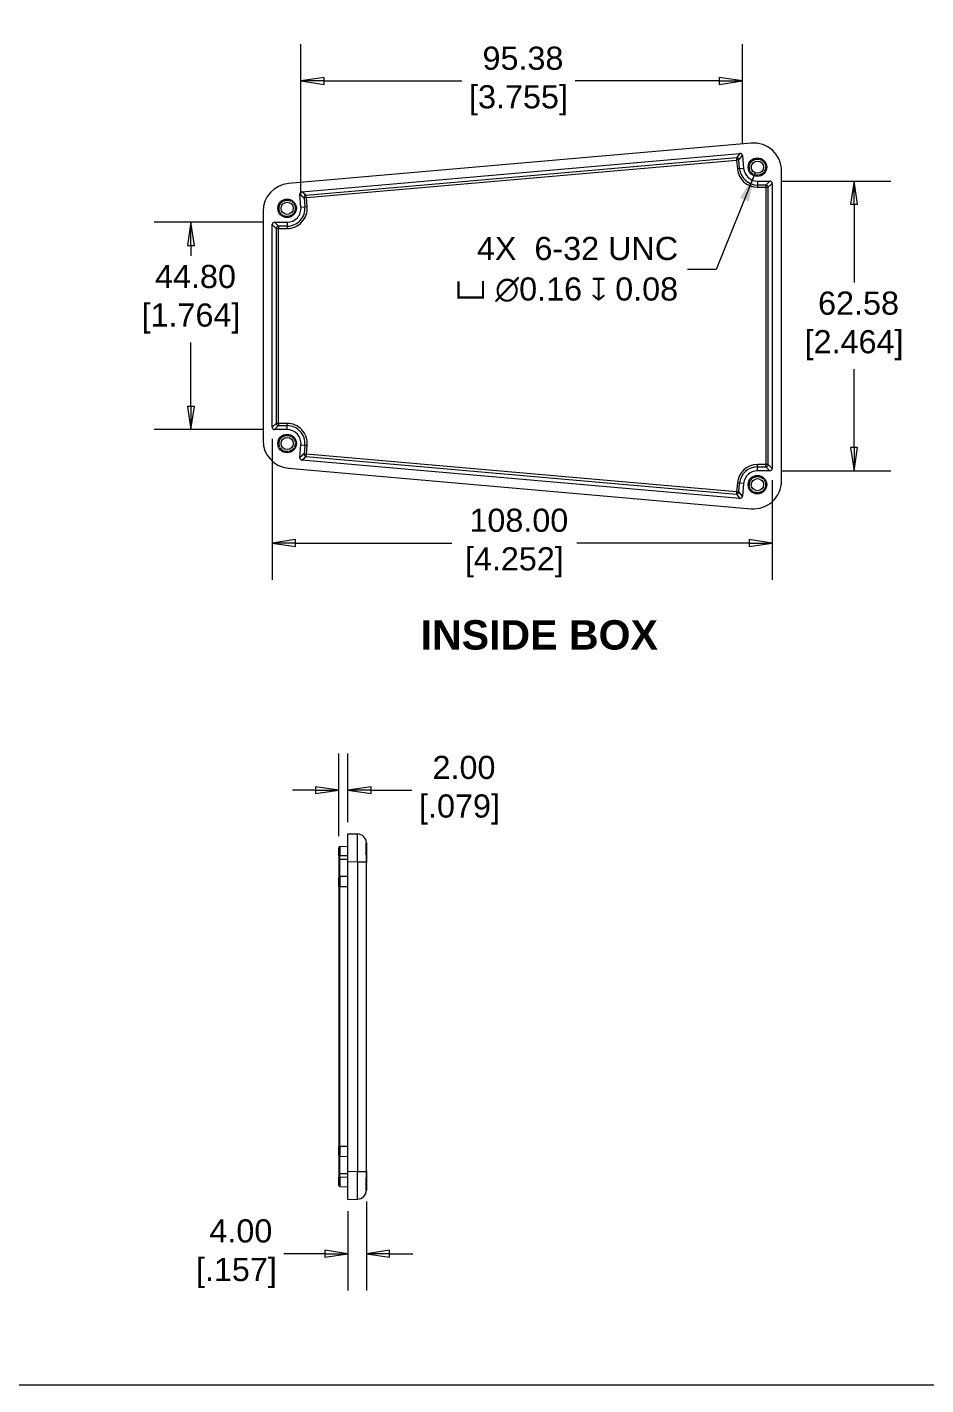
# Model space of a CAD drawing. Header units: millimetres. Extents: x 23 to 674, y 24 to 517.
# Drawn here: x 235.4 to 429.5, y 24.1 to 317.4 of the extents above; entities that cross this region are included whole.
import ezdxf

# ---------------------------------------------------------------- set-up
doc = ezdxf.new("R2010")
doc.units = ezdxf.units.MM
doc.header["$LTSCALE"] = 2.5
doc.linetypes.add('DASHED', pattern=[0.2067, 0.1654, -0.0413])
for name, color, linetype, lineweight in [('Dimension (ANSI)', 7, 'Continuous', 9), ('Hidden Narrow (ANSI)', 7, 'DASHED', 9), ('Sketch Geometry (ANSI)', 7, 'Continuous', 9), ('Symbol (ANSI)', 7, 'Continuous', 9), ('Visible (ANSI)', 7, 'Continuous', 9), ('Visible Narrow (ANSI)', 7, 'Continuous', 9)]:
    doc.layers.add(name, color=color, linetype=linetype, lineweight=lineweight)
doc.styles.add('Label Text (ANSI)', font='arialbd.ttf')
doc.styles.add('Note Text (ANSI)', font='arial.ttf')
doc.styles.add('Text Style20', font='arial.ttf')
doc.dimstyles.new('Default - mm (ANSI)', dxfattribs={"dimscale": 2.5, "dimtxt": 2, "dimasz": 2, "dimexe": 3.175, "dimexo": 1, "dimgap": 0.8, "dimtad": 0, "dimtih": 1, "dimtoh": 1, "dimrnd": 1e-08, "dimzin": 4, "dimdsep": 46, "dimtxsty": 'Note Text (ANSI)', "dimblk": 'Filled-1', "dimcen": 0.09, "dimdle": 10, "dimclrd": 256, "dimclre": 256, "dimclrt": 256, "dimadec": 1, "dimazin": 0, "dimtfac": 1.524, "dimtofl": 0, "dimtmove": 0, "dimatfit": 3, "dimfxl": 0, "dimtolj": 1, "dimtzin": 0, "dimlwd": -1, "dimlwe": -1, "dimarcsym": 0})
doc.dimstyles.new('Default - mm (ANSI)-06$7', dxfattribs={"dimscale": 2.5, "dimtxt": 2, "dimasz": 2.5, "dimexe": 3.175, "dimexo": 1.5875, "dimgap": 0.8, "dimtad": 0, "dimtih": 1, "dimtoh": 1, "dimlfac": 0.03937, "dimrnd": 1e-08, "dimzin": 0, "dimdsep": 46, "dimtxsty": 'Note Text (ANSI)', "dimcen": 0.09, "dimdle": 10, "dimclrd": 256, "dimclre": 256, "dimclrt": 256, "dimadec": 0, "dimazin": 0, "dimtfac": 1.524, "dimtofl": 0, "dimtmove": 0, "dimatfit": 3, "dimfxl": 0, "dimtolj": 1, "dimtzin": 0, "dimlwd": -1, "dimlwe": -1, "dimarcsym": 0})

# ---------------------------------------------------------------- blocks, each defined once
blk = doc.blocks.new('Title Blocks HAMMOND')
at = {"layer": 'Sketch Geometry (ANSI)'}
blk.add_line((9.35, 9.64), (173.94, 9.64), dxfattribs=at)
at = {"layer": 'Symbol (ANSI)', "style": 'Text Style20'}
blk.add_attdef('<TITLE>_001', (224.72, 16.35), '', height=5, dxfattribs=at)
blk = doc.blocks.new('Filled-1')
at = {"color": 0}
for p, q in [((0, 0), (-1, 0.15)), ((-1, 0.15), (-1, -0.15)), ((-1, 0), (0, 0)), ((-1, -0.15), (0, 0))]:
    blk.add_line(p, q, dxfattribs=at)
at = {"color": 0, "flags": 128}
blk.add_lwpolyline([(-1, -0.15), (0, 0), (-1, 0.15), (-1, -0.15)], dxfattribs=at)
at = {"color": 0}
blk.add_solid([(-1, -0.15), (0, 0), (-1, 0.15), (-1, -0.15)], dxfattribs=at)
blk = doc.blocks.new('*D22')
at = {"layer": 'Defpoints', "color": 0, "transparency": 16777216}
for p in [(389.93, 305.75), (389.93, 289.65), (294.55, 278.51)]:
    blk.add_point(p, dxfattribs=at)
at = {"layer": 'Dimension (ANSI)', "transparency": 16777216}
for p, q in [((294.55, 281.01), (294.55, 313.68)), ((389.93, 292.15), (389.93, 313.68)), ((299.55, 305.75), (329.32, 305.75)), ((384.93, 305.75), (353.76, 305.75))]:
    blk.add_line(p, q, dxfattribs=at)
at = {"layer": 'Dimension (ANSI)', "transparency": 16777216, "xscale": 5, "yscale": 5, "zscale": 5, "rotation": 180}
blk.add_blockref('Filled-1', (294.55, 305.75), dxfattribs=at)
at = {"layer": 'Dimension (ANSI)', "transparency": 16777216, "xscale": 5, "yscale": 5, "zscale": 5}
blk.add_blockref('Filled-1', (389.93, 305.75), dxfattribs=at)
at = {"layer": 'Dimension (ANSI)', "transparency": 16777216, "insert": (341.54, 305.75), "char_height": 5, "attachment_point": 5, "style": 'Note Text (ANSI)'}
blk.add_mtext('\\A1; 95.38\\P[3.755]', dxfattribs=at)
blk = doc.blocks.new('*D23')
at = {"layer": 'Defpoints', "color": 0, "transparency": 16777216}
for p in [(288.86, 275.25), (270.79, 230.45), (288.86, 230.45)]:
    blk.add_point(p, dxfattribs=at)
at = {"layer": 'Dimension (ANSI)', "transparency": 16777216}
for p, q in [((286.36, 275.25), (262.85, 275.25)), ((270.79, 270.25), (270.79, 267.99)), ((270.79, 235.45), (270.79, 249.23)), ((286.36, 230.45), (262.85, 230.45))]:
    blk.add_line(p, q, dxfattribs=at)
at = {"layer": 'Dimension (ANSI)', "transparency": 16777216, "xscale": 5, "yscale": 5, "zscale": 5}
for p, rotation in [((270.79, 275.25), 90), ((270.79, 230.45), 270)]:
    blk.add_blockref('Filled-1', p, dxfattribs=dict(at, rotation=rotation))
at = {"layer": 'Dimension (ANSI)', "transparency": 16777216, "insert": (270.79, 258.61), "char_height": 5, "attachment_point": 5, "style": 'Note Text (ANSI)'}
blk.add_mtext('\\A1; 44.80\\P[1.764]', dxfattribs=at)
blk = doc.blocks.new('*D24')
at = {"layer": 'Defpoints', "color": 0, "transparency": 16777216}
for p in [(288.36, 230.95), (396.36, 222.06), (396.36, 205.95)]:
    blk.add_point(p, dxfattribs=at)
at = {"layer": 'Dimension (ANSI)', "transparency": 16777216}
for p, q in [((288.36, 228.45), (288.36, 198.01)), ((396.36, 219.56), (396.36, 198.01)), ((293.36, 205.95), (327.16, 205.95)), ((391.36, 205.95), (354.13, 205.95))]:
    blk.add_line(p, q, dxfattribs=at)
at = {"layer": 'Dimension (ANSI)', "transparency": 16777216, "xscale": 5, "yscale": 5, "zscale": 5, "rotation": 180}
blk.add_blockref('Filled-1', (288.36, 205.95), dxfattribs=at)
at = {"layer": 'Dimension (ANSI)', "transparency": 16777216, "xscale": 5, "yscale": 5, "zscale": 5}
blk.add_blockref('Filled-1', (396.36, 205.95), dxfattribs=at)
at = {"layer": 'Dimension (ANSI)', "transparency": 16777216, "insert": (340.65, 205.95), "char_height": 5, "attachment_point": 5, "style": 'Note Text (ANSI)'}
blk.add_mtext('\\A1; 108.00\\P[4.252]', dxfattribs=at)
blk = doc.blocks.new('*D25')
at = {"layer": 'Defpoints', "color": 0, "transparency": 16777216}
for p in [(395.86, 284.14), (395.86, 221.56), (414.03, 221.56)]:
    blk.add_point(p, dxfattribs=at)
at = {"layer": 'Dimension (ANSI)', "transparency": 16777216}
for p, q in [((398.36, 284.14), (421.96, 284.14)), ((414.03, 279.14), (414.03, 262.23)), ((414.03, 226.56), (414.03, 243.47)), ((398.36, 221.56), (421.96, 221.56))]:
    blk.add_line(p, q, dxfattribs=at)
at = {"layer": 'Dimension (ANSI)', "transparency": 16777216, "xscale": 5, "yscale": 5, "zscale": 5}
for p, rotation in [((414.03, 284.14), 90), ((414.03, 221.56), 270)]:
    blk.add_blockref('Filled-1', p, dxfattribs=dict(at, rotation=rotation))
at = {"layer": 'Dimension (ANSI)', "transparency": 16777216, "insert": (414.03, 252.85), "char_height": 5, "attachment_point": 5, "style": 'Note Text (ANSI)'}
blk.add_mtext('\\A1; 62.58\\P[2.464]', dxfattribs=at)
blk = doc.blocks.new('*D28')
at = {"layer": 'Defpoints', "color": 0, "transparency": 16777216}
for p in [(302.7, 152.57), (304.7, 143.17), (302.7, 140.15)]:
    blk.add_point(p, dxfattribs=at)
at = {"layer": 'Dimension (ANSI)', "transparency": 16777216}
for p, q in [((302.7, 142.65), (302.7, 160.5)), ((304.7, 145.67), (304.7, 160.5)), ((297.7, 152.57), (292.7, 152.57)), ((309.7, 152.57), (318.53, 152.57))]:
    blk.add_line(p, q, dxfattribs=at)
at = {"layer": 'Dimension (ANSI)', "transparency": 16777216, "xscale": 5, "yscale": 5, "zscale": 5}
blk.add_blockref('Filled-1', (302.7, 152.57), dxfattribs=at)
at = {"layer": 'Dimension (ANSI)', "transparency": 16777216, "xscale": 5, "yscale": 5, "zscale": 5, "rotation": 180}
blk.add_blockref('Filled-1', (304.7, 152.57), dxfattribs=at)
at = {"layer": 'Dimension (ANSI)', "transparency": 16777216, "insert": (328.8, 152.57), "char_height": 5, "attachment_point": 5, "style": 'Note Text (ANSI)'}
blk.add_mtext('\\A1; 2.00\\P[.079]', dxfattribs=at)
blk = doc.blocks.new('*D29')
at = {"layer": 'Defpoints', "color": 0, "transparency": 16777216}
for p in [(308.7, 66.23), (304.7, 64.17), (308.7, 52.46)]:
    blk.add_point(p, dxfattribs=at)
at = {"layer": 'Dimension (ANSI)', "transparency": 16777216}
for p, q in [((304.7, 61.67), (304.7, 44.53)), ((308.7, 63.73), (308.7, 44.53)), ((299.7, 52.46), (290.87, 52.46)), ((313.7, 52.46), (318.7, 52.46))]:
    blk.add_line(p, q, dxfattribs=at)
at = {"layer": 'Dimension (ANSI)', "transparency": 16777216, "xscale": 5, "yscale": 5, "zscale": 5}
blk.add_blockref('Filled-1', (304.7, 52.46), dxfattribs=at)
at = {"layer": 'Dimension (ANSI)', "transparency": 16777216, "xscale": 5, "yscale": 5, "zscale": 5, "rotation": 180}
blk.add_blockref('Filled-1', (308.7, 52.46), dxfattribs=at)
at = {"layer": 'Dimension (ANSI)', "transparency": 16777216, "insert": (280.6, 52.46), "char_height": 5, "attachment_point": 5, "style": 'Note Text (ANSI)'}
blk.add_mtext('\\A1; 4.00\\P[.157]', dxfattribs=at)

msp = doc.modelspace()

# ---------------------------------------------------------------- linework, layer by layer
at = {"layer": 'Hidden Narrow (ANSI)'}
for centre in [(393.1607, 287.1393), (291.5607, 278.2493), (291.5607, 227.4493), (393.1607, 218.5593)]:
    msp.add_circle(centre, 1.7526, dxfattribs=at)
at = {"layer": 'Visible (ANSI)'}
for p, q in [((391.84, 292.3275), (291.8359, 283.5783)), ((294.761, 281.8259), (389.3881, 290.1047)), ((389.9296, 289.6503), (390.1722, 286.8778)), ((398.3607, 219.3461), (398.3607, 286.3524)), ((393.1607, 284.1393), (395.8602, 284.1393)), ((396.3601, 283.6394), (396.3601, 222.0591)), ((294.5493, 278.5107), (294.3067, 281.2844)), ((286.3607, 277.6032), (286.3607, 228.0954)), ((288.3614, 230.9491), (288.3614, 274.7494)), ((288.8613, 275.2493), (291.5607, 275.2493)), ((291.5607, 230.4493), (288.8613, 230.4493)), ((294.3067, 224.4142), (294.5493, 227.1878)), ((389.3881, 215.5939), (294.761, 223.8727)), ((291.8359, 222.1203), (391.84, 213.371)), ((395.8602, 221.5593), (393.1607, 221.5593)), ((390.1722, 218.8207), (389.9296, 216.0482)), ((304.6991, 137.1743), (304.6991, 143.1723)), ((304.6991, 143.1723), (306.7562, 143.1135)), ((308.6991, 141.1122), (308.6991, 136.9678)), ((302.6991, 138.3674), (302.6991, 140.1512)), ((302.6991, 138.3674), (302.6991, 137.5868)), ((302.9425, 140.4011), (304.6991, 140.4471)), ((302.6991, 137.5868), (302.6991, 133.6653)), ((304.6991, 70.1681), (304.6991, 137.1743)), ((308.6991, 70.3745), (308.6991, 136.9678)), ((302.6991, 131.7112), (302.6991, 133.6653)), ((304.6991, 133.9612), (302.9425, 133.9152)), ((302.6991, 131.7112), (302.6991, 75.6312)), ((302.6991, 73.6771), (302.6991, 75.6312)), ((302.6991, 73.6771), (302.6991, 69.7556)), ((304.6991, 73.3812), (302.9425, 73.4272)), ((302.6991, 69.7556), (302.6991, 68.975)), ((302.6991, 67.1912), (302.6991, 68.975)), ((304.6991, 64.1701), (304.6991, 70.1681)), ((308.6991, 70.3745), (308.6991, 66.2302)), ((302.9425, 66.9413), (304.6991, 66.8953)), ((304.6991, 64.1701), (306.7562, 64.2289))]:
    msp.add_line(p, q, dxfattribs=at)
for centre, radius in [((393.1607, 287.1393), 2), ((393.1607, 287.1393), 1.3208), ((291.5607, 278.2493), 2), ((291.5607, 278.2493), 1.3208), ((291.5607, 227.4493), 2), ((291.5607, 227.4493), 1.3208), ((393.1607, 218.5593), 2), ((393.1607, 218.5593), 1.3208)]:
    msp.add_circle(centre, radius, dxfattribs=at)
for centre, radius, start, end in [((393.1607, 287.1393), 3, 185, 270), ((291.5607, 278.2493), 3, 270, 5), ((291.5607, 227.4493), 3, 355, 90), ((393.1607, 218.5593), 3, 90, 175), ((306.6991, 141.1143), 2, 0.999315, 88.363109), ((302.9491, 140.1512), 0.25, 91.5, 180), ((302.9491, 133.6653), 0.25, 91.5, 180), ((302.9491, 73.6771), 0.25, 180, 268.5), ((302.9491, 67.1912), 0.25, 180, 268.5), ((306.6991, 66.2281), 2, 271.636891, 359.000685)]:
    msp.add_arc(centre, radius, start, end, dxfattribs=at)
for centre, major_axis, ratio, start_param, end_param in [((392.3587, 286.3479), (4.0566, 4.427), 0.99924967, 5.4545278, 7.11184281), ((389.4314, 289.6064), (0.3216, 0.3833), 0.999315, 5.49812976, 7.06824085), ((292.3628, 277.5994), (-4.4265, 4.0561), 0.99936987, 5.54173433, 7.02463628), ((294.805, 281.3276), (-0.3833, 0.3216), 0.999315, 5.49812976, 7.06824085), ((395.8599, 283.6391), (0.3538, 0.3538), 0.999315, 5.49812976, 7.06824085), ((288.8616, 274.7491), (-0.3538, 0.3538), 0.999315, 5.49812976, 7.06824085), ((288.8616, 230.9494), (-0.3538, -0.3538), 0.999315, 5.49812976, 7.06824085), ((292.3628, 228.0991), (-4.4265, -4.0561), 0.99936987, 5.54173433, 7.02463628), ((294.805, 224.3709), (-0.3833, -0.3216), 0.999315, 5.49812976, 7.06824085), ((395.8599, 222.0594), (0.3538, -0.3538), 0.999315, 5.49812976, 7.06824085), ((392.3587, 219.3506), (4.0566, -4.427), 0.99924967, 5.4545278, 7.11184281), ((389.4314, 216.0922), (0.3216, -0.3833), 0.999315, 5.49812976, 7.06824085)]:
    msp.add_ellipse(centre, major_axis=major_axis, ratio=ratio, start_param=start_param, end_param=end_param, dxfattribs=at)
for points, knots in [([(308.6986, 137.1157), (308.6971, 137.3926), (308.692, 137.6788), (308.6796, 138.2731), (308.6722, 138.579), (308.6566, 139.2888), (308.6496, 139.6758), (308.6451, 140.3583), (308.6477, 140.6455), (308.6611, 141.0653), (308.6716, 141.1958), (308.6906, 141.2753), (308.6991, 141.2348), (308.6991, 141.1122)], [-0.697521402, -0.697521402, -0.697521402, -0.697521402, -0.611856786, -0.611856786, -0.519704078, -0.519704078, -0.389648299, -0.389648299, -0.256122234, -0.256122234, -0.123784971, -0.123784971, 0, 0, 0, 0]), ([(308.6991, 66.2302), (308.6991, 66.146), (308.695, 66.1004), (308.6836, 66.0843), (308.6763, 66.1202), (308.66, 66.3065), (308.6521, 66.4966), (308.645, 67.0212), (308.6462, 67.3556), (308.6575, 68.1199), (308.6673, 68.5432), (308.6868, 69.3982), (308.6964, 69.8218), (308.6986, 70.2267)], [-0.697881428, -0.697881428, -0.697881428, -0.697881428, -0.612955704, -0.612955704, -0.521240248, -0.521240248, -0.391808294, -0.391808294, -0.258484974, -0.258484974, -0.125525644, -0.125525644, 0, 0, 0, 0])]:
    msp.add_open_spline(points, degree=3, knots=knots, dxfattribs=at)
for points in [[(308.6991, 136.9678), (308.6991, 137.0166), (308.6989, 137.0659), (308.6986, 137.1157)], [(308.6986, 70.2267), (308.6989, 70.2764), (308.6991, 70.3258), (308.6991, 70.3745)]]:
    msp.add_open_spline(points, degree=3, dxfattribs=at)
at = {"layer": 'Visible Narrow (ANSI)'}
for p, q in [((388.6094, 289.1766), (295.6891, 281.0472)), ((295.7326, 280.5492), (388.653, 288.6787)), ((389.3881, 290.1047), (388.6094, 289.1766)), ((388.6094, 289.1766), (388.653, 288.6787)), ((389.1509, 288.7223), (388.653, 288.6787)), ((388.653, 288.6787), (388.8209, 286.7596)), ((389.1509, 288.7223), (389.9296, 289.6503)), ((389.3188, 286.8031), (389.1509, 288.7223)), ((389.3188, 286.8031), (388.8209, 286.7596)), ((390.1722, 286.8778), (389.3188, 286.8031)), ((295.6891, 281.0472), (294.761, 281.8259)), ((393.1607, 284.1393), (393.1607, 283.2826)), ((395.0036, 283.2826), (393.1607, 283.2826)), ((393.1607, 283.2826), (393.1607, 282.7828)), ((393.1607, 282.7828), (395.0036, 282.7828)), ((395.8602, 284.1393), (395.0036, 283.2826)), ((395.0036, 282.7828), (395.0036, 283.2826)), ((395.0036, 282.7828), (395.5034, 282.7828)), ((395.0036, 282.7828), (395.0036, 222.9157)), ((395.5034, 282.7828), (396.3601, 283.6394)), ((395.5034, 222.9157), (395.5034, 282.7828)), ((294.3067, 281.2844), (295.2347, 280.5057)), ((294.5493, 278.5107), (295.4027, 278.5854)), ((295.7326, 280.5492), (295.2347, 280.5057)), ((295.2347, 280.5057), (295.4027, 278.5854)), ((295.4027, 278.5854), (295.9006, 278.629)), ((295.7326, 280.5492), (295.6891, 281.0472)), ((295.9006, 278.629), (295.7326, 280.5492)), ((288.3614, 274.7494), (289.2181, 273.8928)), ((289.7179, 274.3926), (288.8613, 275.2493)), ((289.2181, 273.8928), (289.7179, 273.8928)), ((289.2181, 273.8928), (289.2181, 231.8057)), ((289.7179, 274.3926), (289.7179, 273.8928)), ((291.5607, 274.3926), (289.7179, 274.3926)), ((289.7179, 273.8928), (291.5607, 273.8928)), ((289.7179, 231.8057), (289.7179, 273.8928)), ((291.5607, 275.2493), (291.5607, 274.3926)), ((291.5607, 274.3926), (291.5607, 273.8928)), ((289.2181, 231.8057), (288.3614, 230.9491)), ((289.7179, 231.8057), (289.2181, 231.8057)), ((289.7179, 231.8057), (289.7179, 231.3059)), ((291.5607, 231.8057), (289.7179, 231.8057)), ((291.5607, 231.3059), (291.5607, 231.8057)), ((288.8613, 230.4493), (289.7179, 231.3059)), ((289.7179, 231.3059), (291.5607, 231.3059)), ((291.5607, 230.4493), (291.5607, 231.3059)), ((294.5493, 227.1878), (295.4027, 227.1131)), ((295.4027, 227.1131), (295.2347, 225.1929)), ((295.4027, 227.1131), (295.9006, 227.0696)), ((295.7326, 225.1493), (295.9006, 227.0696)), ((295.2347, 225.1929), (294.3067, 224.4142)), ((294.761, 223.8727), (295.6891, 224.6514)), ((295.2347, 225.1929), (295.7326, 225.1493)), ((295.6891, 224.6514), (295.7326, 225.1493)), ((295.6891, 224.6514), (388.6094, 216.5219)), ((388.653, 217.0198), (295.7326, 225.1493)), ((395.0036, 222.9157), (393.1607, 222.9157)), ((393.1607, 222.4159), (393.1607, 222.9157)), ((395.0036, 222.4159), (395.0036, 222.9157)), ((395.5034, 222.9157), (395.0036, 222.9157)), ((396.3601, 222.0591), (395.5034, 222.9157)), ((393.1607, 222.4159), (395.0036, 222.4159)), ((393.1607, 221.5593), (393.1607, 222.4159)), ((395.0036, 222.4159), (395.8602, 221.5593)), ((388.653, 217.0198), (388.6094, 216.5219)), ((388.8209, 218.939), (388.653, 217.0198)), ((388.653, 217.0198), (389.1509, 216.9763)), ((389.3188, 218.8954), (388.8209, 218.939)), ((389.1509, 216.9763), (389.3188, 218.8954)), ((390.1722, 218.8207), (389.3188, 218.8954)), ((388.6094, 216.5219), (389.3881, 215.5939)), ((389.9296, 216.0482), (389.1509, 216.9763)), ((302.9425, 140.4011), (302.9425, 138.3892)), ((304.6991, 138.3932), (302.9425, 138.3892)), ((302.9425, 137.6086), (302.9425, 138.3892)), ((304.6991, 137.6126), (302.9425, 137.6086)), ((302.9425, 133.9152), (302.9425, 137.6086)), ((304.6991, 137.1743), (306.7514, 137.1157)), ((306.7514, 137.1157), (308.6986, 137.1157)), ((306.7514, 137.1157), (306.7514, 70.2267)), ((302.9425, 133.9152), (302.9425, 131.7112)), ((302.9425, 131.7112), (302.6991, 131.7112)), ((302.9425, 75.6312), (302.9425, 131.7112)), ((304.6991, 131.7112), (302.9425, 131.7112)), ((302.9425, 75.6312), (302.6991, 75.6312)), ((302.9425, 75.6312), (302.9425, 73.4272)), ((304.6991, 75.6312), (302.9425, 75.6312)), ((302.9425, 69.7338), (302.9425, 73.4272)), ((302.9425, 68.9532), (302.9425, 69.7338)), ((304.6991, 69.7298), (302.9425, 69.7338)), ((302.9425, 68.9532), (302.9425, 66.9413)), ((304.6991, 68.9492), (302.9425, 68.9532)), ((306.7514, 70.2267), (304.6991, 70.1681)), ((306.7514, 70.2267), (308.6986, 70.2267))]:
    msp.add_line(p, q, dxfattribs=at)
for centre, radius, start, end in [((393.1607, 287.1393), 4.3565, 185, 270), ((393.1607, 287.1393), 3.8566, 185, 270), ((291.5607, 278.2493), 4.3565, 270, 5), ((291.5607, 278.2493), 3.8566, 270, 5), ((291.5607, 227.4493), 4.3565, 355, 90), ((291.5607, 227.4493), 3.8566, 355, 90), ((393.1607, 218.5593), 4.3565, 90, 175), ((393.1607, 218.5593), 3.8566, 90, 175)]:
    msp.add_arc(centre, radius, start, end, dxfattribs=at)
for centre, major_axis, ratio, start_param, end_param in [((388.653, 288.6787), (0.383, -0.3214), 0.999315, 0.78574078, 2.35585187), ((395.0036, 282.7828), (0.3536, -0.3536), 0.999315, 0.78574078, 2.35585187), ((295.7326, 280.5492), (0.3214, 0.383), 0.999315, 0.78574078, 2.35585187), ((289.7179, 273.8928), (0.3536, 0.3536), 0.999315, 0.78574078, 2.35585187), ((289.7179, 231.8057), (-0.3536, 0.3536), 0.999315, 0.78574078, 2.35585187), ((295.7326, 225.1493), (-0.3214, 0.383), 0.999315, 0.78574078, 2.35585187), ((395.0036, 222.9157), (-0.3536, -0.3536), 0.999315, 0.78574078, 2.35585187), ((388.653, 217.0198), (-0.383, -0.3214), 0.999315, 0.78574078, 2.35585187), ((306.6991, 137.1127), (-0.0571, -6.0008), 0.00871893, 1.57137796, 3.14142654), ((302.9491, 138.3674), (-0.25, 0), 0.08715574, 4.73856892, 6.28318531), ((302.9491, 137.5868), (-0.25, 0), 0.08715574, 4.73856892, 6.28318531), ((302.9491, 69.7556), (-0.25, 0), 0.08715574, 0, 1.54461639), ((302.9491, 68.975), (-0.25, 0), 0.08715574, 0, 1.54461639), ((306.6991, 70.2297), (0.0571, -6.0008), 0.00871893, 0.00016612, 1.57021469)]:
    msp.add_ellipse(centre, major_axis=major_axis, ratio=ratio, start_param=start_param, end_param=end_param, dxfattribs=at)

# ---------------------------------------------------------------- block references
at = {"xscale": 2.5, "yscale": 2.5, "zscale": 2.5}
msp.add_blockref('Title Blocks HAMMOND', (-0.6221, 0.0312), dxfattribs=at)

# ---------------------------------------------------------------- texts
at = {"layer": 'Symbol (ANSI)', "insert": (376.0311, 265.0351), "char_height": 5.0000001, "width": 55.854374, "attachment_point": 6, "line_spacing_factor": 1.05, "style": 'Note Text (ANSI)'}
msp.add_mtext('{4X  6-32 UNC\\P\\fAIGDT|b0|i0;\\H5.0000;v\\fArial|b0|i0;\\H5.0000; \\fAIGDT|b0|i0;\\H5.0000;n\\fArial|b0|i0;\\H5.0000;0.16 \\fAIGDT|b0|i0;\\H5.0000;x\\fArial|b0|i0;\\H5.0000; 0.08}', dxfattribs=at)
at = {"layer": 'Symbol (ANSI)', "insert": (320.4055, 182.8478), "char_height": 6.35, "attachment_point": 7, "line_spacing_factor": 0.25, "style": 'Label Text (ANSI)'}
msp.add_mtext('INSIDE BOX', dxfattribs=at)

# ---------------------------------------------------------------- dimensions: what is measured, and where the dimension line sits
at = {"layer": 'Dimension (ANSI)'}
for base, p1, p2, angle, text, override, picture, middle in [((389.9296, 305.7451), (294.5493, 278.5107), (389.9296, 289.6503), 180, ' <>\\X[3.755]', {"dimgap": 0.8, "dimtih": 0, "dimtoh": 0, "dimdec": 2, "dimpost": '\\X', "dimtol": 0, "dimlim": 0, "dimtp": 0, "dimtm": 0, "dimtdec": 2, "dimatfit": 1}, '*D22', (341.5387, 305.7451)), ((414.0268, 221.5593), (395.8602, 284.1393), (395.8602, 221.5593), 90, ' <>\\X[2.464]', {"dimgap": 0.8, "dimdec": 2, "dimpost": '\\X', "dimtol": 0, "dimlim": 0, "dimtp": 0, "dimtm": 0, "dimtdec": 2, "dimatfit": 1}, '*D25', (414.0268, 252.8493)), ((270.7908, 230.4493), (288.8613, 275.2493), (288.8613, 230.4493), 90, ' <>\\X[1.764]', {"dimgap": 0.8, "dimdec": 2, "dimpost": '\\X', "dimtol": 0, "dimlim": 0, "dimtp": 0, "dimtm": 0, "dimtdec": 2, "dimatfit": 1}, '*D23', (270.7908, 258.6094)), ((396.3601, 205.9491), (288.3614, 230.9491), (396.3601, 222.0591), 180, ' <>\\X[4.252]', {"dimgap": 0.8, "dimtih": 0, "dimtoh": 0, "dimdec": 2, "dimpost": '\\X', "dimtol": 0, "dimlim": 0, "dimtp": 0, "dimtm": 0, "dimtdec": 2, "dimatfit": 1}, '*D24', (340.6481, 205.9491)), ((302.6991, 152.5655), (304.6991, 143.1723), (302.6991, 140.1512), 180, ' <>\\X[.079]', {"dimgap": 0.8, "dimtih": 0, "dimtoh": 0, "dimdec": 2, "dimpost": '\\X', "dimtol": 0, "dimlim": 0, "dimtp": 0, "dimtm": 0, "dimtdec": 2, "dimatfit": 1}, '*D28', (328.8012, 152.5655)), ((308.6991, 52.4628), (304.6991, 64.1701), (308.6991, 66.2302), 180, ' <>\\X[.157]', {"dimgap": 0.8, "dimtih": 0, "dimtoh": 0, "dimdec": 2, "dimpost": '\\X', "dimtol": 0, "dimlim": 0, "dimtp": 0, "dimtm": 0, "dimtdec": 2, "dimatfit": 1}, '*D29', (280.5969, 52.4628))]:
    dim = msp.add_linear_dim(base=base, p1=p1, p2=p2, angle=angle, text=text, dimstyle='Default - mm (ANSI)', override=override, dxfattribs=at)
    dim.commit()
    dim.dimension.update_dxf_attribs({"geometry": picture, "text_midpoint": middle, "dimtype": 160})

# ---------------------------------------------------------------- leaders
at = {"layer": 'Symbol (ANSI)', "annotation_type": 0, "has_hookline": 1, "hookline_direction": 1, "text_width": 55.1652}
msp.add_leader([(392.6893, 285.9055), (384.2811, 265.0351), (378.0311, 265.0351)], dimstyle='Default - mm (ANSI)-06$7', override={"dimtad": 0}, dxfattribs=at)

doc.saveas('drawing.dxf')
